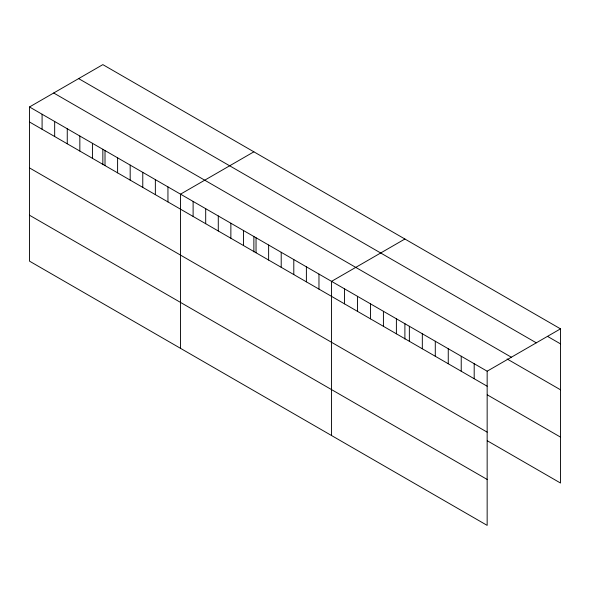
<?xml version="1.0" encoding="UTF-8"?>
<svg xmlns="http://www.w3.org/2000/svg" width="590" height="590" viewBox="0 0 590 590"><rect width="100%" height="100%" fill="white"/><g stroke="black" fill="none" stroke-linecap="round" stroke-linejoin="round"><path stroke-width="0.89" d="M29.5 106.967L487.156 371.199L487.156 525.373L29.5 261.149L29.5 106.967L102.844 64.627L560.5 328.851L560.5 483.033L487.274 440.752M253.87 151.822L180.525 194.162L180.525 348.343M404.895 239.016L331.558 281.356L331.558 435.538M487.156 371.199L560.5 328.851M547.535 336.389L560.5 343.874M78.64 78.603L536.295 342.827M53.705 92.999L511.36 357.223M507.105 358.971L560.5 389.791M29.5 121.99L487.156 386.214M487.274 394.835L560.5 437.109M29.5 167.914L487.156 432.138M29.5 215.225L487.156 479.449M474.19 363.713L474.19 378.728M461.225 356.22L461.225 371.243M448.26 348.734L448.26 363.757M435.287 341.249L435.287 356.272M422.322 333.763L422.322 348.786M409.357 326.277L409.357 341.3M404.895 323.615L404.895 339.08M396.392 318.792L396.392 333.807M383.419 311.306L383.419 326.322M370.454 303.82L370.454 318.836M357.488 296.335L357.488 311.35M344.523 288.842L344.523 303.865M318.969 274.092L318.969 289.115M306.387 266.828L306.387 281.843M293.798 259.563L293.798 274.579M281.209 252.291L281.209 267.314M268.627 245.027L268.627 260.05M256.038 237.763L256.038 252.778M253.87 236.42L253.87 251.886M243.456 230.498L243.456 245.514M230.867 223.227L230.867 238.249M218.285 215.962L218.285 230.985M205.696 208.698L205.696 223.713M193.114 201.433L193.114 216.449M167.944 186.897L167.944 201.92M155.354 179.633L155.354 194.648M142.773 172.369L142.773 187.384M130.184 165.097L130.184 180.12M117.602 157.832L117.602 172.855M105.013 150.568L105.013 165.584M102.844 149.226L102.844 164.691M92.431 143.304L92.431 158.319M79.842 136.032L79.842 151.055M67.26 128.768L67.26 143.79M54.671 121.503L54.671 136.519M42.089 114.239L42.089 129.254"/></g></svg>
